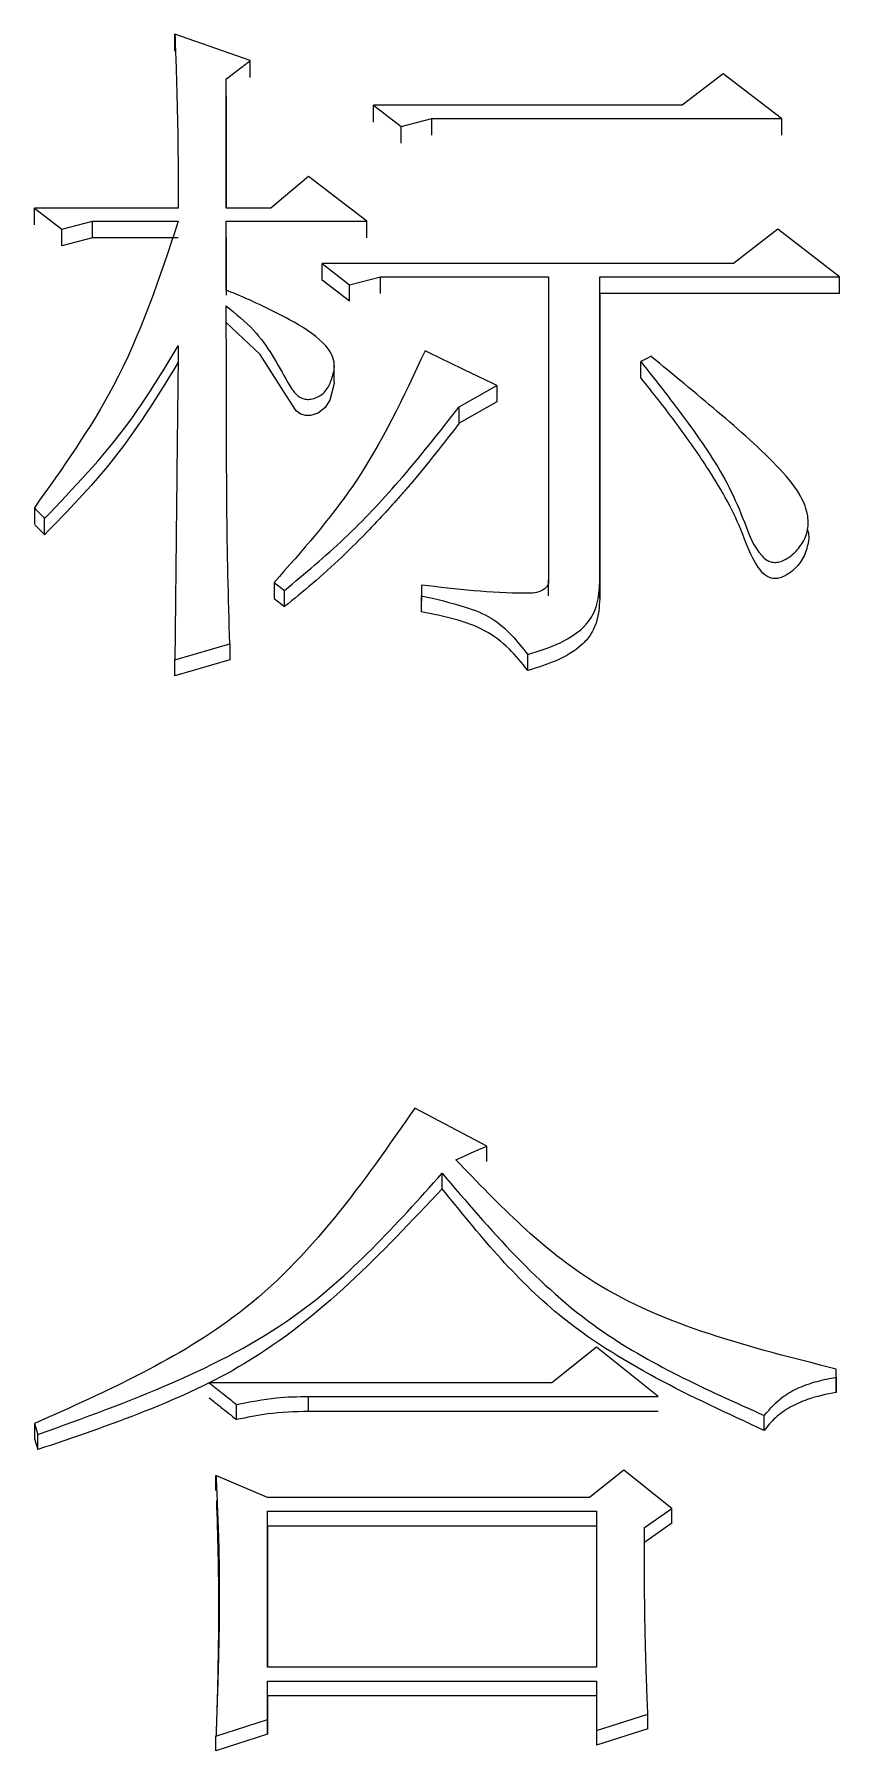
# Model space of a CAD drawing. Header units: millimetres. Extents: x 2371 to 4515, y 843 to 2359.
# Drawn here: x 2889.31 to 2891.85, y 2103.79 to 2109.21 of the extents above; entities that cross this region are included whole.
import ezdxf

# ---------------------------------------------------------------- set-up
doc = ezdxf.new("R2010")
doc.units = ezdxf.units.MM

msp = doc.modelspace()

# ---------------------------------------------------------------- linework, layer by layer
at = {"color": 7, "linetype": 'Continuous', "lineweight": 25}
for p, q in [((2889.9892, 2109.1229), (2889.7513, 2109.2058)), ((2889.7513, 2109.1527), (2889.7513, 2109.2058)), ((2889.9892, 2109.0698), (2889.9892, 2109.1229)), ((2889.9135, 2108.6572), (2889.9135, 2109.0648)), ((2889.9135, 2109.0118), (2889.9135, 2109.0648)), ((2891.482, 2109.0814), (2891.3522, 2108.9817)), ((2891.6659, 2108.9402), (2891.482, 2109.0814)), ((2889.9135, 2109.0118), (2889.9135, 2108.6572)), ((2890.3787, 2108.9817), (2890.4652, 2108.9152)), ((2890.3787, 2108.9288), (2890.3787, 2108.9817)), ((2890.4652, 2108.9152), (2890.5626, 2108.9402)), ((2890.5626, 2108.8873), (2890.5626, 2108.9402)), ((2891.6659, 2108.9402), (2891.6659, 2108.8873)), ((2890.4652, 2108.8624), (2890.4652, 2108.9152)), ((2890.1731, 2108.7571), (2890.0541, 2108.6572)), ((2890.357, 2108.6155), (2890.1731, 2108.7571)), ((2889.3078, 2108.6572), (2889.3943, 2108.5905)), ((2889.7621, 2108.6572), (2889.3078, 2108.6572)), ((2889.3078, 2108.6047), (2889.3078, 2108.6572)), ((2890.0541, 2108.6572), (2889.9135, 2108.6572)), ((2889.3943, 2108.5905), (2889.4916, 2108.6155)), ((2889.4916, 2108.6155), (2889.762, 2108.6155)), ((2889.4916, 2108.5631), (2889.4916, 2108.6155)), ((2889.9135, 2108.6155), (2890.357, 2108.6155)), ((2889.9135, 2108.3985), (2889.9135, 2108.6155)), ((2889.9135, 2108.5631), (2889.9135, 2108.6155)), ((2890.357, 2108.5631), (2890.357, 2108.6155)), ((2889.3943, 2108.5381), (2889.3943, 2108.5905)), ((2889.4916, 2108.5631), (2889.3943, 2108.5381)), ((2889.762, 2108.5631), (2889.4916, 2108.5631)), ((2889.9135, 2108.5631), (2889.9135, 2108.3825)), ((2891.6551, 2108.5905), (2891.5145, 2108.482)), ((2891.8498, 2108.4403), (2891.6551, 2108.5905)), ((2890.2164, 2108.482), (2890.3029, 2108.4152)), ((2891.5145, 2108.482), (2890.2164, 2108.482)), ((2890.2164, 2108.4298), (2890.2164, 2108.482)), ((2890.3029, 2108.4152), (2890.4003, 2108.4403)), ((2890.4003, 2108.4403), (2890.9304, 2108.4403)), ((2890.4003, 2108.3881), (2890.4003, 2108.4403)), ((2890.9304, 2108.4403), (2890.9304, 2107.484)), ((2891.0926, 2108.4403), (2891.8498, 2108.4403)), ((2891.0926, 2107.4756), (2891.0926, 2108.4403)), ((2891.0926, 2108.3881), (2891.0926, 2108.4403)), ((2891.8498, 2108.3881), (2891.8498, 2108.4403)), ((2890.3029, 2108.363), (2890.2164, 2108.4298)), ((2890.3029, 2108.363), (2890.3029, 2108.4152)), ((2891.0926, 2108.3881), (2891.0926, 2107.4246)), ((2891.8498, 2108.3881), (2891.0926, 2108.3881)), ((2890.2546, 2108.1634), (2890.2546, 2108.1658)), ((2891.2223, 2108.1208), (2891.2223, 2108.1726)), ((2890.2546, 2108.1136), (2890.2546, 2108.1627)), ((2890.6491, 2108.0303), (2890.7681, 2108.0973)), ((2890.7681, 2108.0973), (2890.7681, 2108.0456)), ((2890.7681, 2108.0456), (2890.6491, 2107.9786)), ((2890.6491, 2107.9786), (2890.6491, 2108.0303)), ((2891.7248, 2107.7478), (2891.7248, 2107.7513)), ((2889.3077, 2107.7113), (2889.3077, 2107.6601)), ((2889.3402, 2107.6264), (2889.3402, 2107.6776)), ((2890.0649, 2107.4756), (2890.0974, 2107.4503)), ((2890.0649, 2107.4756), (2890.0649, 2107.4247)), ((2890.5301, 2107.4671), (2890.5301, 2107.4335)), ((2890.5301, 2107.4671), (2890.5301, 2107.4162)), ((2890.9304, 2107.433), (2890.9304, 2107.484)), ((2891.0926, 2107.4246), (2891.0926, 2107.4756)), ((2890.065, 2107.4246), (2890.0974, 2107.3994)), ((2890.0974, 2107.3994), (2890.0974, 2107.4503)), ((2890.5301, 2107.3826), (2890.5301, 2107.4335)), ((2889.7513, 2107.231), (2889.9244, 2107.2816)), ((2889.9244, 2107.2816), (2889.9244, 2107.2309)), ((2890.8655, 2107.1972), (2890.8655, 2107.2479)), ((2889.7513, 2107.1803), (2889.7513, 2107.231)), ((2889.9244, 2107.2309), (2889.7513, 2107.1803)), ((2890.7357, 2105.696), (2890.5085, 2105.8157)), ((2890.7357, 2105.6473), (2890.7357, 2105.696)), ((2890.595, 2105.5619), (2890.595, 2105.6104)), ((2891.0818, 2105.0612), (2890.9412, 2104.9494)), ((2891.2765, 2104.9063), (2891.0818, 2105.0612)), ((2891.839, 2104.9666), (2891.839, 2104.9924)), ((2891.839, 2104.9447), (2891.839, 2104.9924)), ((2890.9412, 2104.9494), (2889.8595, 2104.9494)), ((2891.839, 2104.9666), (2891.839, 2104.9189)), ((2889.946, 2104.8329), (2889.946, 2104.8805)), ((2890.1732, 2104.9063), (2891.2765, 2104.9063)), ((2890.1732, 2104.8587), (2890.1732, 2104.9063)), ((2889.3078, 2104.8202), (2889.3186, 2104.7857)), ((2889.3078, 2104.8202), (2889.3078, 2104.7727)), ((2891.2765, 2104.8587), (2890.1732, 2104.8587)), ((2891.6119, 2104.7985), (2891.6119, 2104.846)), ((2889.3078, 2104.7727), (2889.3186, 2104.7383)), ((2889.3186, 2104.7383), (2889.3186, 2104.7857)), ((2890.0434, 2104.5873), (2889.8811, 2104.6564)), ((2889.8811, 2104.6091), (2889.8811, 2104.6564)), ((2891.1684, 2104.6736), (2891.0602, 2104.5873)), ((2891.3198, 2104.5528), (2891.1684, 2104.6736)), ((2891.0602, 2104.5873), (2890.0434, 2104.5873)), ((2890.0434, 2104.5442), (2891.0818, 2104.5442)), ((2890.0434, 2104.051), (2890.0434, 2104.5442)), ((2890.0434, 2104.497), (2890.0434, 2104.5442)), ((2891.0818, 2104.5442), (2891.0818, 2104.051)), ((2891.2333, 2104.4923), (2891.3198, 2104.5528)), ((2891.3198, 2104.5057), (2891.3198, 2104.5528)), ((2890.0434, 2104.497), (2890.0434, 2104.051)), ((2891.0818, 2104.497), (2890.0434, 2104.497)), ((2891.3198, 2104.5057), (2891.2333, 2104.4453)), ((2891.0818, 2104.051), (2890.0434, 2104.051)), ((2890.0434, 2103.8862), (2890.0434, 2104.0077)), ((2890.0434, 2104.0077), (2891.0818, 2104.0077)), ((2890.0434, 2103.9612), (2890.0434, 2104.0077)), ((2891.0818, 2104.0077), (2891.0818, 2103.8515)), ((2890.0434, 2103.9612), (2890.0434, 2103.8399)), ((2891.0818, 2103.9612), (2890.0434, 2103.9612)), ((2889.8811, 2103.8341), (2890.0434, 2103.8862)), ((2890.0434, 2103.8399), (2890.0434, 2103.8862)), ((2891.0818, 2103.8515), (2891.2441, 2103.9036)), ((2891.2441, 2103.8573), (2891.2441, 2103.9036)), ((2890.0434, 2103.8399), (2889.8811, 2103.7879)), ((2889.8811, 2103.7879), (2889.8811, 2103.8341)), ((2891.2441, 2103.8573), (2891.0818, 2103.8052)), ((2891.0818, 2103.8515), (2891.0818, 2103.8052))]:
    msp.add_line(p, q, dxfattribs=at)
at = {"color": 7, "linetype": 'Continuous', "lineweight": 25, "flags": 128}
for points in [[(2891.3522, 2108.9817), (2890.8822, 2108.9817), (2890.3787, 2108.9817)], [(2890.5626, 2108.9402), (2891.0325, 2108.9402), (2891.6659, 2108.9402)], [(2890.2533, 2108.1135), (2890.2545, 2108.1041), (2890.2403, 2108.0508), (2890.2261, 2108.028), (2890.2037, 2108.0101), (2890.1793, 2108.0023), (2890.1636, 2108.0022), (2890.1488, 2108.0069), (2890.1347, 2108.0176), (2890.0941, 2108.0791), (2890.0208, 2108.1947), (2889.9136, 2108.2963), (2889.9136, 2108.2963)], [(2891.2548, 2108.1894), (2891.2386, 2108.181), (2891.2223, 2108.1726)], [(2890.6383, 2105.6532), (2890.6626, 2105.6639), (2890.687, 2105.6746), (2890.7113, 2105.6853), (2890.7357, 2105.696)], [(2891.839, 2104.9189), (2891.839, 2104.9333), (2891.839, 2104.9447)]]:
    msp.add_lwpolyline(points, dxfattribs=at)
at = {"color": 7, "linetype": 'Continuous', "lineweight": 25}
for points, knots in [([(2889.7513, 2109.2058), (2889.7538, 2109.1396), (2889.7584, 2109.0153), (2889.7614, 2108.8323), (2889.7618, 2108.7156), (2889.7621, 2108.6572)], [0, 0, 0, 0, 0.362921, 0.681445, 1, 1, 1, 1]), ([(2889.9135, 2109.0648), (2889.9261, 2109.0745), (2889.9514, 2109.0938), (2889.9766, 2109.1132), (2889.9892, 2109.1229)], [0, 0, 0, 0, 0.499999, 1, 1, 1, 1]), ([(2889.762, 2108.6155), (2889.7035, 2108.4384), (2889.5985, 2108.1203), (2889.397, 2107.8369), (2889.3077, 2107.7113)], [0, 0, 0, 0, 0.556928, 1, 1, 1, 1]), ([(2889.9136, 2108.3484), (2889.9437, 2108.3239), (2890.0278, 2108.2557), (2890.0825, 2108.15), (2890.1268, 2108.0744), (2890.1483, 2108.058), (2890.1621, 2108.0535), (2890.1783, 2108.0531), (2890.1963, 2108.0575), (2890.2151, 2108.0677), (2890.2344, 2108.0877), (2890.2482, 2108.1205), (2890.258, 2108.1582), (2890.248, 2108.1986), (2890.2042, 2108.2523), (2890.0982, 2108.3163), (2889.9917, 2108.3662), (2889.9234, 2108.3944), (2889.9135, 2108.3985)], [0, 0, 0, 0, 0.11687, 0.3258, 0.377744, 0.393029, 0.405901, 0.418726, 0.438143, 0.45802, 0.48112, 0.522189, 0.572441, 0.606763, 0.655286, 0.785224, 0.968955, 1, 1, 1, 1]), ([(2889.9244, 2107.2816), (2889.9205, 2107.4273), (2889.9148, 2107.6458), (2889.9147, 2107.8816), (2889.9144, 2107.9812), (2889.9143, 2108.0174), (2889.9142, 2108.0401), (2889.9142, 2108.0582), (2889.9141, 2108.0763), (2889.9141, 2108.0944), (2889.9141, 2108.1125), (2889.914, 2108.126), (2889.914, 2108.1396), (2889.9139, 2108.1577), (2889.9139, 2108.1758), (2889.9139, 2108.1939), (2889.9138, 2108.2074), (2889.9138, 2108.2255), (2889.9138, 2108.2413), (2889.9137, 2108.2549), (2889.9137, 2108.2616), (2889.9137, 2108.2684), (2889.9137, 2108.2775), (2889.9137, 2108.2865), (2889.9136, 2108.2955), (2889.9136, 2108.3023), (2889.9136, 2108.3113), (2889.9136, 2108.3203), (2889.9136, 2108.3294), (2889.9135, 2108.338), (2889.9135, 2108.3443), (2889.9135, 2108.3484)], [0, 0, 0, 0, 0.4081563, 0.61223, 0.6632482, 0.6887574, 0.7142665, 0.727021, 0.7397756, 0.7652847, 0.7780392, 0.7907938, 0.8035483, 0.8163029, 0.841812, 0.8545666, 0.8673211, 0.8800757, 0.9055848, 0.911962, 0.9183393, 0.9247166, 0.9310939, 0.9438484, 0.9502257, 0.956603, 0.9629803, 0.9757348, 0.9821121, 0.9884894, 1, 1, 1, 1]), ([(2889.3402, 2107.6776), (2889.4316, 2107.7733), (2889.5939, 2107.9433), (2889.7109, 2108.1379), (2889.7621, 2108.2229)], [0, 0, 0, 0, 0.562943, 1, 1, 1, 1]), ([(2889.7621, 2108.2229), (2889.7607, 2108.1009), (2889.7593, 2107.9714), (2889.7577, 2107.8338), (2889.7574, 2107.8032), (2889.7571, 2107.7726), (2889.7567, 2107.742), (2889.7564, 2107.7114), (2889.7561, 2107.6808), (2889.7557, 2107.6502), (2889.7554, 2107.6196), (2889.7551, 2107.589), (2889.7548, 2107.5583), (2889.7544, 2107.5277), (2889.7541, 2107.497), (2889.7537, 2107.4587), (2889.7534, 2107.428), (2889.7531, 2107.3973), (2889.7527, 2107.3666), (2889.7524, 2107.3397), (2889.7522, 2107.3129), (2889.752, 2107.2975), (2889.7518, 2107.2821), (2889.7517, 2107.2678), (2889.7515, 2107.2508), (2889.7513, 2107.2376), (2889.7513, 2107.231)], [0, 0, 0, 0, 0.370203, 0.393341, 0.416478, 0.462753, 0.485891, 0.509029, 0.555304, 0.578441, 0.601579, 0.647854, 0.670992, 0.694129, 0.740405, 0.763542, 0.809817, 0.832955, 0.856093, 0.902368, 0.913937, 0.937074, 0.948643, 0.960212, 0.980106, 1, 1, 1, 1]), ([(2889.7621, 2108.171), (2889.6958, 2108.0632), (2889.5767, 2107.8695), (2889.4128, 2107.7011), (2889.3402, 2107.6264)], [0, 0, 0, 0, 0.556785, 1, 1, 1, 1]), ([(2890.5409, 2108.2062), (2890.473, 2108.061), (2890.3511, 2107.8001), (2890.1529, 2107.5753), (2890.0649, 2107.4756)], [0, 0, 0, 0, 0.556366, 1, 1, 1, 1]), ([(2890.7681, 2108.0973), (2890.7387, 2108.1114), (2890.6862, 2108.1366), (2890.6104, 2108.1729), (2890.5641, 2108.1951), (2890.5409, 2108.2062)], [0, 0, 0, 0, 0.387829, 0.693915, 1, 1, 1, 1]), ([(2891.2223, 2108.1726), (2891.2727, 2108.1086), (2891.3734, 2107.9805), (2891.4881, 2107.8118), (2891.5502, 2107.667), (2891.5782, 2107.5834), (2891.6176, 2107.5469), (2891.6326, 2107.5397), (2891.6484, 2107.538), (2891.6684, 2107.5424), (2891.6963, 2107.5577), (2891.7262, 2107.5874), (2891.7491, 2107.63), (2891.7529, 2107.6838), (2891.7287, 2107.7558), (2891.6312, 2107.8713), (2891.4646, 2108.0155), (2891.3248, 2108.1313), (2891.2548, 2108.1893)], [0, 0, 0, 0, 0.1458904, 0.2918477, 0.3649261, 0.4381404, 0.4497084, 0.4574875, 0.4653247, 0.4747758, 0.4903238, 0.5180258, 0.5474199, 0.5770634, 0.6172548, 0.685721, 0.8425064, 1, 1, 1, 1]), ([(2891.7469, 2107.6439), (2891.747, 2107.6437), (2891.7544, 2107.6287), (2891.7509, 2107.594), (2891.7354, 2107.5486), (2891.7071, 2107.5162), (2891.6802, 2107.497), (2891.6598, 2107.4888), (2891.6422, 2107.487), (2891.6266, 2107.4907), (2891.6086, 2107.5025), (2891.5702, 2107.5507), (2891.532, 2107.6736), (2891.4424, 2107.8269), (2891.3316, 2107.9836), (2891.26, 2108.0755), (2891.2225, 2108.1205), (2891.2223, 2108.1208)], [0, 0, 0, 0, 0.000541, 0.052262, 0.10428, 0.152425, 0.178787, 0.199916, 0.213282, 0.226749, 0.243025, 0.274546, 0.411233, 0.645125, 0.822307, 0.999061, 1, 1, 1, 1]), ([(2890.0974, 2107.4503), (2890.1618, 2107.5041), (2890.2907, 2107.6117), (2890.4741, 2107.807), (2890.5866, 2107.9506), (2890.6491, 2108.0303)], [0, 0, 0, 0, 0.30776, 0.615622, 1, 1, 1, 1]), ([(2890.6491, 2107.9786), (2890.5997, 2107.9145), (2890.5487, 2107.8484), (2890.4923, 2107.7825), (2890.4881, 2107.7777), (2890.484, 2107.7728), (2890.4798, 2107.768), (2890.4756, 2107.7632), (2890.4714, 2107.7584), (2890.4672, 2107.7536), (2890.4629, 2107.7488), (2890.4587, 2107.744), (2890.4553, 2107.7402), (2890.4511, 2107.7354), (2890.4468, 2107.7306), (2890.4425, 2107.7259), (2890.4382, 2107.7211), (2890.4348, 2107.7173), (2890.4305, 2107.7126), (2890.4262, 2107.7078), (2890.4219, 2107.7031), (2890.4158, 2107.6965), (2890.3976, 2107.6767), (2890.3236, 2107.598), (2890.2217, 2107.4999), (2890.1269, 2107.4232), (2890.0974, 2107.3994)], [0, 0, 0, 0, 0.307844, 0.317463, 0.327082, 0.331891, 0.34151, 0.351128, 0.355938, 0.365557, 0.375175, 0.379985, 0.389603, 0.394413, 0.404031, 0.41365, 0.41846, 0.428078, 0.432888, 0.442506, 0.452125, 0.456934, 0.476172, 0.553125, 0.861264, 1, 1, 1, 1]), ([(2889.3077, 2107.7113), (2889.3131, 2107.7057), (2889.324, 2107.6944), (2889.3348, 2107.6832), (2889.3402, 2107.6776)], [0, 0, 0, 0, 0.5, 1, 1, 1, 1]), ([(2889.3077, 2107.66), (2889.3105, 2107.6572), (2889.3159, 2107.6515), (2889.3268, 2107.6403), (2889.3349, 2107.6319), (2889.3402, 2107.6264)], [0, 0, 0, 0, 0.25287, 0.505739, 1, 1, 1, 1]), ([(2890.9302, 2107.484), (2890.9306, 2107.4812), (2890.9315, 2107.4758), (2890.9289, 2107.4668), (2890.9224, 2107.4581), (2890.9085, 2107.4483), (2890.8865, 2107.4414), (2890.7576, 2107.4406), (2890.6393, 2107.4544), (2890.5301, 2107.4671)], [0, 0, 0, 0, 0.022685, 0.043674, 0.07363, 0.104665, 0.167541, 0.232295, 1, 1, 1, 1]), ([(2890.8655, 2107.2479), (2890.9, 2107.2589), (2890.9679, 2107.2806), (2891.0509, 2107.3335), (2891.0886, 2107.4063), (2891.0913, 2107.4526), (2891.0926, 2107.4756)], [0, 0, 0, 0, 0.291823, 0.574939, 0.78881, 1, 1, 1, 1]), ([(2890.5301, 2107.4335), (2890.5764, 2107.4229), (2890.6521, 2107.4055), (2890.7526, 2107.3671), (2890.8157, 2107.3105), (2890.849, 2107.2686), (2890.8655, 2107.2479)], [0, 0, 0, 0, 0.348609, 0.571047, 0.787247, 1, 1, 1, 1]), ([(2891.0926, 2107.4246), (2891.0908, 2107.3984), (2891.0881, 2107.3589), (2891.0646, 2107.3096), (2891.0263, 2107.2657), (2890.9574, 2107.2263), (2890.8964, 2107.207), (2890.8655, 2107.1972)], [0, 0, 0, 0, 0.2394193, 0.3609412, 0.4846672, 0.7394044, 1, 1, 1, 1]), ([(2890.8655, 2107.1972), (2890.8468, 2107.221), (2890.8092, 2107.2689), (2890.7033, 2107.3482), (2890.5999, 2107.3687), (2890.5301, 2107.3826)], [0, 0, 0, 0, 0.242139, 0.4889, 1, 1, 1, 1]), ([(2890.5085, 2105.8157), (2890.3446, 2105.5799), (2890.0464, 2105.1509), (2889.5372, 2104.9229), (2889.3078, 2104.8202)], [0, 0, 0, 0, 0.549466, 1, 1, 1, 1]), ([(2891.839, 2104.9924), (2891.568, 2105.0607), (2891.0913, 2105.1809), (2890.7749, 2105.5108), (2890.6383, 2105.6532)], [0, 0, 0, 0, 0.568428, 1, 1, 1, 1]), ([(2889.3186, 2104.7857), (2889.6062, 2104.8896), (2890.1132, 2105.0727), (2890.4495, 2105.448), (2890.595, 2105.6104)], [0, 0, 0, 0, 0.567325, 1, 1, 1, 1]), ([(2890.595, 2105.6104), (2890.7464, 2105.4328), (2891.0211, 2105.1105), (2891.4289, 2104.928), (2891.6119, 2104.846)], [0, 0, 0, 0, 0.5512468, 1, 1, 1, 1]), ([(2890.595, 2105.5619), (2890.4033, 2105.3578), (2890.0554, 2104.9877), (2889.5468, 2104.8155), (2889.3186, 2104.7383)], [0, 0, 0, 0, 0.551269, 1, 1, 1, 1]), ([(2891.6119, 2104.7985), (2891.3806, 2104.9053), (2890.9733, 2105.0933), (2890.7091, 2105.4205), (2890.595, 2105.5619)], [0, 0, 0, 0, 0.567951, 1, 1, 1, 1]), ([(2889.8595, 2104.9494), (2889.8718, 2104.9395), (2889.8924, 2104.9231), (2889.9213, 2104.9002), (2889.9378, 2104.887), (2889.946, 2104.8805)], [0, 0, 0, 0, 0.428307, 0.714154, 1, 1, 1, 1]), ([(2891.6119, 2104.846), (2891.6303, 2104.8673), (2891.6609, 2104.9027), (2891.7219, 2104.9355), (2891.7788, 2104.9552), (2891.8189, 2104.9628), (2891.839, 2104.9666)], [0, 0, 0, 0, 0.329917, 0.550134, 0.774051, 1, 1, 1, 1]), ([(2891.839, 2104.9189), (2891.808, 2104.9128), (2891.757, 2104.9027), (2891.6932, 2104.8732), (2891.6454, 2104.8411), (2891.623, 2104.8126), (2891.6119, 2104.7985)], [0, 0, 0, 0, 0.34797, 0.569793, 0.78749, 1, 1, 1, 1]), ([(2889.8595, 2104.9017), (2889.8718, 2104.8919), (2889.8924, 2104.8755), (2889.9213, 2104.8526), (2889.9378, 2104.8395), (2889.946, 2104.8329)], [0, 0, 0, 0, 0.4285576, 0.7142788, 1, 1, 1, 1]), ([(2889.946, 2104.8805), (2889.9878, 2104.8889), (2890.0627, 2104.904), (2890.1394, 2104.9056), (2890.1732, 2104.9063)], [0, 0, 0, 0, 0.559043, 1, 1, 1, 1]), ([(2890.1732, 2104.8587), (2890.1301, 2104.8575), (2890.0534, 2104.8554), (2889.9788, 2104.8398), (2889.946, 2104.8329)], [0, 0, 0, 0, 0.5608916, 1, 1, 1, 1]), ([(2889.8811, 2104.6564), (2889.8815, 2104.6482), (2889.8821, 2104.636), (2889.883, 2104.6155), (2889.8839, 2104.5951), (2889.8846, 2104.5747), (2889.8854, 2104.5542), (2889.886, 2104.5379), (2889.8867, 2104.5215), (2889.8871, 2104.5093), (2889.8881, 2104.4847), (2889.8913, 2104.3988), (2889.8918, 2104.3128), (2889.8915, 2104.2349), (2889.8913, 2104.2185), (2889.8912, 2104.2021), (2889.8909, 2104.1857), (2889.8907, 2104.1693), (2889.8904, 2104.1529), (2889.8902, 2104.1406), (2889.89, 2104.1303), (2889.8898, 2104.1201), (2889.8896, 2104.1119), (2889.8894, 2104.1037), (2889.8892, 2104.0954), (2889.889, 2104.0872), (2889.8888, 2104.077), (2889.8886, 2104.0688), (2889.8884, 2104.0606), (2889.8881, 2104.0524), (2889.8879, 2104.0441), (2889.8876, 2104.0339), (2889.8874, 2104.0257), (2889.8872, 2104.0175), (2889.8869, 2104.0093), (2889.8867, 2104.001), (2889.8864, 2103.9928), (2889.8862, 2103.9846), (2889.8859, 2103.9764), (2889.8856, 2103.9661), (2889.8853, 2103.9579), (2889.885, 2103.9477), (2889.8847, 2103.9394), (2889.8845, 2103.9312), (2889.8842, 2103.923), (2889.8839, 2103.9148), (2889.8836, 2103.9045), (2889.8833, 2103.8963), (2889.883, 2103.8881), (2889.8827, 2103.8799), (2889.8824, 2103.8717), (2889.8821, 2103.8634), (2889.8819, 2103.8555), (2889.8815, 2103.8457), (2889.8813, 2103.838), (2889.8811, 2103.8341)], [0, 0, 0, 0, 0.029904, 0.044856, 0.07476, 0.104664, 0.119616, 0.14952, 0.164472, 0.179424, 0.194376, 0.254184, 0.493446, 0.508398, 0.538302, 0.553254, 0.568206, 0.59811, 0.613062, 0.628014, 0.642966, 0.650442, 0.665394, 0.67287, 0.680346, 0.695298, 0.702774, 0.717726, 0.725202, 0.732678, 0.74763, 0.755106, 0.770057, 0.777533, 0.785009, 0.799961, 0.807437, 0.814913, 0.829865, 0.837341, 0.852293, 0.859769, 0.874721, 0.882197, 0.889673, 0.904625, 0.912101, 0.927053, 0.934529, 0.942005, 0.956957, 0.964433, 0.971909, 0.985954, 1, 1, 1, 1]), ([(2889.8826, 2104.578), (2889.886, 2104.467), (2889.891, 2104.3021), (2889.8881, 2104.0891), (2889.8859, 2103.9878), (2889.8846, 2103.9402), (2889.8839, 2103.9158), (2889.8837, 2103.9098), (2889.8836, 2103.9058)], [0, 0, 0, 0, 0.503814, 0.747752, 0.874235, 0.934549, 0.957165, 1, 1, 1, 1]), ([(2891.2441, 2103.9036), (2891.2436, 2103.9156), (2891.243, 2103.9337), (2891.2421, 2103.9578), (2891.2414, 2103.9758), (2891.2408, 2103.9939), (2891.2401, 2104.012), (2891.2395, 2104.03), (2891.239, 2104.0451), (2891.2387, 2104.0571), (2891.2384, 2104.0662), (2891.2381, 2104.0752), (2891.2378, 2104.0842), (2891.2376, 2104.0932), (2891.2373, 2104.1023), (2891.2371, 2104.1113), (2891.2368, 2104.1203), (2891.2366, 2104.1293), (2891.2364, 2104.1384), (2891.2362, 2104.1474), (2891.236, 2104.1564), (2891.2358, 2104.1654), (2891.2356, 2104.1745), (2891.2354, 2104.1835), (2891.2353, 2104.1925), (2891.2351, 2104.2015), (2891.235, 2104.2106), (2891.2348, 2104.2196), (2891.2347, 2104.2286), (2891.2346, 2104.2376), (2891.2345, 2104.2466), (2891.2344, 2104.2557), (2891.2343, 2104.2647), (2891.2342, 2104.2737), (2891.2341, 2104.2827), (2891.234, 2104.2917), (2891.2339, 2104.3007), (2891.2339, 2104.3098), (2891.2338, 2104.3188), (2891.2337, 2104.3278), (2891.2337, 2104.3368), (2891.2336, 2104.3488), (2891.2336, 2104.3608), (2891.2335, 2104.3728), (2891.2335, 2104.3819), (2891.2335, 2104.3909), (2891.2334, 2104.3999), (2891.2334, 2104.4089), (2891.2334, 2104.4179), (2891.2334, 2104.4269), (2891.2333, 2104.4359), (2891.2333, 2104.4449), (2891.2333, 2104.4524), (2891.2333, 2104.4584), (2891.2333, 2104.4629), (2891.2333, 2104.4674), (2891.2333, 2104.4719), (2891.2333, 2104.4764), (2891.2333, 2104.4809), (2891.2333, 2104.4862), (2891.2333, 2104.49), (2891.2333, 2104.4923)], [0, 0, 0, 0, 0.061285, 0.091928, 0.12257, 0.153213, 0.183855, 0.214498, 0.24514, 0.260462, 0.275783, 0.291104, 0.306426, 0.321747, 0.337068, 0.352389, 0.367711, 0.383032, 0.398353, 0.413674, 0.428996, 0.444317, 0.459638, 0.47496, 0.490281, 0.505602, 0.520923, 0.536245, 0.551566, 0.566887, 0.582209, 0.59753, 0.612851, 0.628172, 0.643494, 0.658815, 0.674136, 0.689457, 0.704779, 0.7201, 0.735421, 0.750743, 0.781385, 0.796706, 0.812028, 0.827349, 0.84267, 0.857991, 0.873313, 0.888634, 0.903955, 0.919277, 0.934598, 0.942258, 0.949919, 0.95758, 0.96524, 0.972901, 0.980562, 0.988222, 1, 1, 1, 1])]:
    msp.add_open_spline(points, degree=3, knots=knots, dxfattribs=at)

doc.saveas('drawing.dxf')
